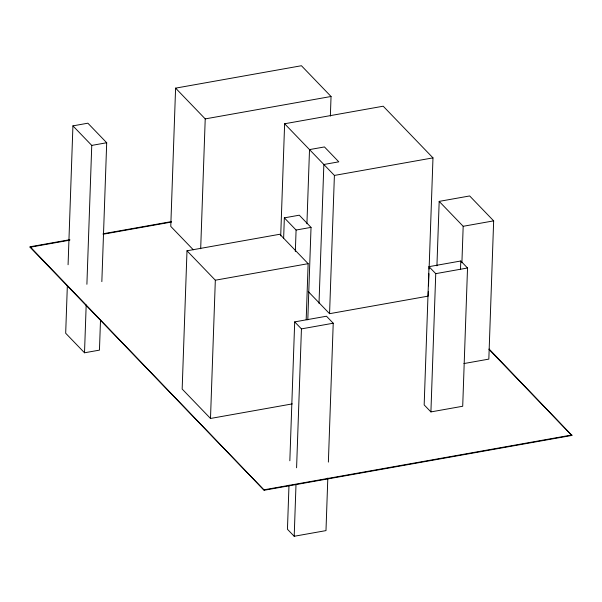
<?xml version="1.0" encoding="UTF-8"?>
<svg xmlns="http://www.w3.org/2000/svg" width="602" height="602" viewBox="0 0 602 602"><rect width="100%" height="100%" fill="white"/><g stroke="black" fill="none" stroke-linecap="round" stroke-linejoin="round"><path stroke-width="0.9" d="M489.087 349.01L571.885 435.442L264.188 490.246L30.1 247.234L30.115 246.775L69.847 239.694M67.356 285.386L65.686 333.245L84.513 352.787L99.45 350.131L100.504 320.098M68.079 264.745L72.925 125.863L87.869 123.199L106.697 142.742L101.843 281.623M84.513 352.787L86.184 304.928M86.899 284.287L91.752 145.406L72.925 125.863M330.363 116.103L331.047 96.486L301.429 65.731L175.596 88.14L170.765 226.397L193.31 249.8M306.185 319.722L308.141 263.676L279.81 234.261L186.996 250.793L182.165 389.05L210.497 418.465L292.286 403.897M200.684 248.746L205.222 118.895L175.596 88.14M210.497 418.465L215.328 280.208L186.996 250.793M264.188 490.246L30.115 246.775M280.713 235.864L284.626 123.764L383.211 106.208L432.981 157.874L429.098 269.041M283.632 238.407L284.347 217.856L299.292 215.192L311.031 227.383L307.803 319.865M295.341 251.531L296.086 230.039L284.347 217.856M288.99 485.167L287.455 529.271L294.197 536.269L325.983 530.61L327.819 478.056M289.84 460.771L294.694 321.889L326.48 316.223L333.222 323.221L328.376 462.103M294.197 536.269L295.996 484.655M296.59 467.769L301.436 328.888L294.694 321.889M306.922 223.733L309.511 149.597L324.455 146.941L338.798 161.833L323.853 164.489L319.007 303.37M428.315 291.458L428.15 296.131L329.565 313.687L334.396 175.43L284.626 123.764M429 266.656L424.169 404.913L430.912 411.911L462.705 406.252L467.528 267.995L460.786 260.997L429 266.656L435.743 273.654L430.912 411.911M428.511 285.852L428.933 273.714M436.932 265.836L439.182 201.384L469.665 195.951L493.655 220.866L488.832 359.116L463.894 363.563M460.492 269.403L460.786 260.997M461.907 262.728L463.179 226.292L439.182 201.384M205.222 118.895L331.047 96.486M91.752 145.406L106.697 142.742M334.396 175.43L432.981 157.874M103.115 233.772L171.487 221.596M30.1 247.234L69.832 240.16M103.1 234.231L171.472 222.055M296.086 230.039L311.031 227.383M463.179 226.292L493.655 220.866M215.328 280.208L308.141 263.676M435.743 273.654L467.528 267.995M301.436 328.888L333.222 323.221M264.203 489.78L571.9 434.975M489.072 349.476L571.885 435.442M308.239 291.549L329.565 313.687"/></g></svg>
